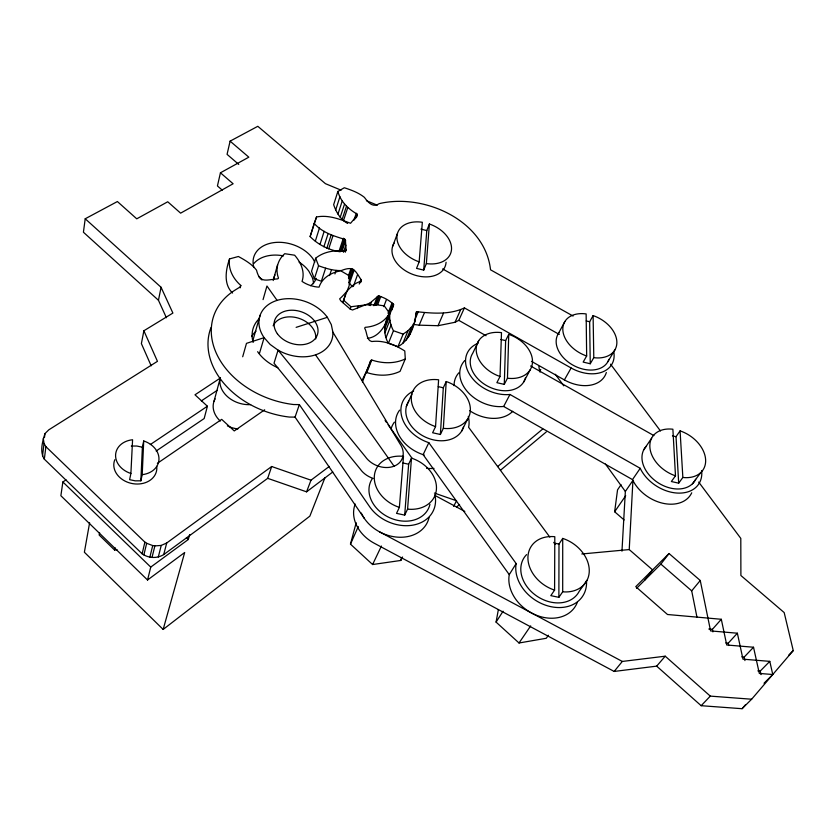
<?xml version="1.0" encoding="UTF-8"?>
<svg xmlns="http://www.w3.org/2000/svg" width="835" height="835" viewBox="0 0 835 835"><rect width="100%" height="100%" fill="white"/><g stroke="black" fill="none" stroke-linecap="round" stroke-linejoin="round"><path stroke-width="1.25" d="M562.696 591.806L562.717 538.408A32.701 25.28 33.1 0 1 589.27 570.67A32.701 25.28 33.1 0 1 562.696 591.806L558.876 597.328L550.808 595.647L554.586 590.115L554.805 536.707A32.701 25.28 33.1 0 0 527.918 557.717A32.701 25.28 33.1 0 0 554.586 590.115M558.876 597.328L558.991 544.086L562.717 538.408M342.83 302.124L349.176 285.674L349.27 275.748L340.659 270.759C331.297 272.638 322.164 277.617 319.043 287.146C313.417 286.948 306.654 284.662 302.051 281.405C305.224 271.876 300.934 262.399 294.63 255.207L284.725 253.694C277.658 259.862 275.101 269.444 278.514 278.159L277.752 278.848C266.135 279.777 259.842 283.712 256.512 270.154C251.867 264.048 245.02 260.123 238.403 256.502L229.531 258.913C227.986 269.308 233.236 278.806 240.814 285.455L239.864 287.125L235.178 290.027A81.6 60.475 18.7 0 0 217.705 356.117A81.6 60.475 18.7 0 0 293.649 404.537L299.358 404.599L369.602 506.668A37.199 29.235 25.2 0 0 413.095 525.1A37.199 29.235 25.2 0 0 434.92 494.758M507.461 378.213L508.755 334.355A29.611 21.178 26.2 0 1 532.5 361.952A29.611 21.178 26.2 0 1 507.461 378.213L504.277 384.382L496.877 382.68L500.029 376.491L501.491 332.643A29.611 21.178 26.2 0 0 476.2 348.8A29.611 21.178 26.2 0 0 500.029 376.491M504.277 384.382L505.634 340.617L508.755 334.355M142.211 474.656L143.714 440.964A21.877 17.389 11.9 0 1 158.963 459.48A21.877 17.389 11.9 0 1 142.211 474.656L140.864 480.814L135.218 480.845L129.613 479.666L130.897 473.487L132.577 439.753A21.877 17.389 11.9 0 0 115.595 454.877A21.877 17.389 11.9 0 0 130.897 473.487M140.864 480.814L142.378 447.216L143.714 440.964M613.777 351.848A33.223 23.14 28.3 0 1 602.244 372.076A33.223 23.14 28.3 0 1 571.13 367.995L464.427 307.896C449.7 314.858 432.77 313.428 416.999 311.726L416.07 312.207C414.974 325.17 410.267 339.981 397.971 346.661L388.4 343.321L393.452 330.743C389.058 322.519 387.753 312.415 393.629 304.608C389.872 300.6 383.735 297.208 378.349 295.966L370.072 302.98L352.485 310.004L350.126 308.981L340.68 300.746L339.668 298.846C346.776 292.688 351.305 283.545 361.305 281.259L361.43 280.33C354.948 270.102 353.706 265.697 341.296 270.55C333.468 270.843 325.838 268.39 318.563 265.77L315.693 258.192C324.053 251.471 334.929 249.884 345.252 251.356L346.118 249.822L345.366 239.561C334.365 236.19 322.3 232.714 314.179 223.394L316.538 216.975C328.489 214.658 339.96 219.281 350.564 223.279L356.91 215.743L357.077 214.052C348.247 209.042 340.596 201.559 337.862 191.465L344.323 187.75C351.378 190.046 358.549 192.666 364.394 197.352C368.016 202.216 372.734 208.165 379.205 203.646C424.044 192.937 484.978 220.409 490.542 269.809L573.081 316.048M388.4 343.321C382.733 333.53 383.933 322.007 389.955 312.614M644.495 580.419L652.594 569.898L629.235 549.576L632.93 480.417L625.352 491.46L621.96 551.183M443.343 428.334L446.214 381.532A30.791 22.942 25 0 1 470.335 410.684A30.791 22.942 25 0 1 443.343 428.334L440.379 434.482L432.624 432.76L435.546 426.591L438.605 379.789A30.791 22.942 25 0 0 411.331 397.335A30.791 22.942 25 0 0 435.546 426.591M440.379 434.482L443.302 387.784L446.214 381.532M407.584 509.141L411.488 458.123A32.252 25.175 25.2 0 1 436.413 489.414A32.252 25.175 25.2 0 1 407.584 509.141L404.693 515.111L396.531 513.368L399.38 507.388L403.493 456.359A32.252 25.175 25.2 0 0 374.351 475.971A32.252 25.175 25.2 0 0 399.38 507.388M426.361 263.589L429.388 223.999A28.432 19.518 22.4 0 1 451.505 249.54A28.432 19.518 22.4 0 1 426.361 263.589L423.71 270.102L416.55 268.379L419.16 261.846L422.343 222.267A28.432 19.518 22.4 0 0 396.959 236.221A28.432 19.518 22.4 0 0 419.16 261.846M404.693 515.111L408.639 464.229L411.488 458.123M423.71 270.102L426.789 230.564L429.388 223.999M388.536 318.229L388.651 317.279M341.098 190.171L325.431 183.669L257.806 126.304L230.105 141.146L248.82 157.178L220.44 172.793L233.111 183.763L180.621 213.155L167.731 201.778L136.752 218.822L117.391 201.538L85.212 218.78L161.071 287.292L172.887 313.073L143.881 330.764L157.45 361.336L48.816 429.816L44.954 433.615C42.533 441.611 39.464 451.578 44.328 459.166L142.127 553.793C148.411 558.302 157.147 558.751 163.712 554.586L267.68 478.33L271.678 466.514L310.996 480.188L329.293 466.421M44.495 437.394L44.954 433.615M42.512 456.014L44.046 443.489L43.274 438.417M44.328 459.166L45.894 446.662L44.046 443.489M624.1 519.944L614.644 511.761L617.545 489.853L621.031 484.707M85.212 218.78L83.416 232.224L158.452 300.266L166.405 317.738M66.08 479.854L62.865 481.972L60.871 495.729L147.544 580.001L184.681 552.509L163.159 629.444L84.377 552.238L89.606 522.804M548.418 635.237L546.257 638.274L519.026 642.992L496.073 622.106L498.37 609.581M99.595 532.657L99.146 535.005L114.593 550.035L117.077 549.712M143.881 330.764L141.386 343.602L151.177 365.813M158.452 300.266L161.071 287.292M273.191 280.55L277.502 264.977M114.593 550.035L115.084 547.718M220.44 172.793L217.434 185.954L222.256 190.15M230.105 141.146L227.068 154.36L238.768 164.422M142.127 553.793L144.893 542.134L45.894 446.662M143.881 554.941L146.668 543.293L144.893 542.134M356.18 522.72L350.47 544.138L372.598 564.533L400.81 560.452L401.416 557.916M149.872 557.196L152.721 545.568L146.668 543.293M152.001 557.498L154.882 545.892L161.238 545.432L166.718 542.98L271.678 466.514M147.544 580.001L150.749 567.101L188.313 539.493L189.691 534.577M229.531 258.913C225.784 269.611 223.279 284.286 232.568 293.022M158.295 557.039L161.238 545.432M163.712 554.586L166.718 542.98M220.482 377.952L194.993 394.798L207.404 406.227L204.168 418.533L156.176 451.004M240.177 287.856L240.814 285.455M214.052 401.186L220.398 377.545A25.624 19.529 17 0 0 250.646 404.62M242.693 356.764L246.482 343.352L264.121 337.674A37.909 27.879 18.8 0 1 276.698 300.506A37.909 27.879 18.8 0 1 327.351 317.31L331.297 324.606L332.883 332.142L399.798 443.562A21.272 16.429 23.6 0 1 393.932 466.233A21.272 16.429 23.6 0 1 365.386 456.735L278.076 350.147L270.196 344.49L264.121 337.674L259.435 353.487M365.031 375.124L362.421 382.023M263.056 299.619L266.95 286.008L277.095 300.391M252.713 341.056L260.113 315.275M342.903 302.635L345.283 295.11M344.552 238.716L340.169 251.773C328.781 250.093 318.219 244.843 310.119 236.597L314.179 223.394M316.538 216.975L310.119 236.597M315.338 241.148L319.471 227.976M315.693 258.192L311.538 271.271L314.367 278.817L321.36 281.218L325.629 268.202M319.982 244.457L324.157 231.316M337.862 191.465L333.656 204.679C336.15 212.194 340.482 219.605 347.673 223.467M335.691 209.94L339.928 196.747M323.886 246.753L328.103 233.633M314.367 278.817L318.563 265.77M326.85 248.162L331.098 235.052M337.977 214.094L342.246 200.922M328.698 248.861L332.967 235.752M340.231 217.246L344.531 204.095M342.162 219.396L346.483 206.255M343.488 220.617L347.819 207.477M409.463 335.075L409.922 333.687M415.152 321.131L408.325 337.246M329.554 275.571L331.526 269.663M339.01 251.262L343.373 238.205M341.379 251.418L345.366 239.561M342.006 251.178L345.596 240.501M334.939 273.932L336.129 270.394M353.863 220.377L356.274 213.238M343.456 252.254L345.857 245.156M355.459 218.812L357.077 214.052M356.503 217.351L357.307 214.971M345.314 252.191L346.118 249.822M364.352 518.431L295.047 417.114L299.358 404.599M348.393 275.832L350.857 268.776M348.445 278.097L349.27 275.748M348.811 278.212L352.099 268.807M349.583 279.902L353.288 269.329M352.255 286.749L349.573 283.107L354.113 270.185M353.341 286.488L357.505 274.767M350.105 309.065L350.94 306.737L366.555 304.806L376.846 304.817L384.257 305.861L389.527 313.177C386.563 323.938 379.852 336.975 367.41 338.373M359.227 284.046L360.908 279.37M360.584 282.668L361.43 280.33M357.255 308.574L358.1 306.247M369.206 305.297L370.072 302.98M370.166 305.62L371.46 302.145M392.533 246.628L397.46 233.487M373.892 305.714L377.399 296.435M374.842 305.234L378.349 295.966M376.074 305.266L379.591 295.987M267.68 478.33L306.57 491.836L310.996 480.188M377.702 304.629L380.791 296.508M383.745 306.633L386.417 299.702M273.692 278.149L274.934 274.976M387.993 313.261L392.053 302.886M366.273 371.888L370.74 360.511L371.752 360.021C382.691 363.642 394.673 363.945 405.299 358.935L404.787 350.982C394.986 344.74 383.693 340.043 371.815 341.525C366.283 340.367 367.191 332.069 364.676 328.207L365.125 327.341C374.967 326.6 384.664 322.247 389.527 313.177M389.026 314.002L393.097 303.627M324.972 477.63L309.858 516.134L163.159 629.444M384.674 326.715L389.642 314.064M365.375 373.923L366.836 372.535L371.752 360.021M390.008 313.824L393.629 304.608M391.709 310.161L393.525 305.558M384.538 329.23L389.517 316.58M384.914 332.841L389.903 320.212M386.094 337.559L391.114 324.951M397.971 346.661L403.128 334.125L408.075 330.681L413.544 324.7M402.887 343.216L408.075 330.681M415.579 315.16L416.999 311.726M406.217 340.022L411.425 327.487M414.431 320.901L418.231 311.758M413.001 324.335L419.191 325.159L424.472 312.603M405.299 358.935L400.059 371.366C389.559 376.366 377.67 376.115 366.836 372.535M419.191 325.159L438.031 325.702L443.489 313.208M406.353 406.541L411.843 394.068M350.47 544.138L358.309 526.52M438.031 325.702L455.012 322.279L460.617 309.816M455.012 322.279L458.791 320.348L464.427 307.896M413.649 390.947A35.529 26.668 25 0 0 401.917 417.281A35.529 26.668 25 0 0 428.825 442.686L423.136 454.658L509.256 574.637A37.283 29.215 33.4 0 0 536.007 615.082A37.283 29.215 33.4 0 0 577.35 602.244M478.737 340.659L472.777 353.174A29.298 21.125 26.3 0 0 489.467 387.075A29.298 21.125 26.3 0 0 525.445 377.911M372.598 564.533L381.418 546.038M362.004 380.489L368.913 366.252L370.74 360.511M461.567 431.215L467.673 419.003M400.81 560.452L402.553 556.997M464.782 360.532A33.828 24.58 26.3 0 0 467.068 391.239A33.828 24.58 26.3 0 0 503.662 406.457L509.966 394.475A34.183 24.643 26.3 0 1 469.781 374.717A34.183 24.643 26.3 0 1 478.142 343.216M453.593 506.375L456.547 500.791L434.398 493.057M523.702 381.981L530.225 369.728M558.218 333.843L564.878 321.506M539.567 371.658L540.756 369.467M590.251 363.757L589.656 321.757L593.111 315.599A28.766 19.873 28.2 0 1 616.867 342.183A28.766 19.873 28.2 0 1 593.789 357.672L590.251 363.757L583.154 362.087L586.661 355.992L586.139 313.918A28.766 19.873 28.2 0 0 562.811 329.314A28.766 19.873 28.2 0 0 586.661 355.992M531.446 361.346L564.376 379.915L571.13 367.995M607.859 361.722L615.04 349.646M509.256 574.637L516.155 563.573L428.825 442.686M496.073 622.106L503.056 611.22M643.733 449.867L651.582 438.26M519.026 642.992L530.695 625.885M503.662 406.457L632.492 479.603L640.215 468.31A34.893 24.883 33 0 0 677.999 493.099A34.893 24.883 33 0 0 701.64 470.575M614.644 511.761L625.707 495.708M678.688 483.173L676.026 436.684L680.076 430.87A30.227 21.386 32.9 0 1 705.617 459.615A30.227 21.386 32.9 0 1 682.853 477.474L678.688 483.173L671.361 481.534L675.484 475.825L672.885 429.221A30.227 21.386 32.9 0 0 649.86 446.965A30.227 21.386 32.9 0 0 675.484 475.825M587.057 580.231L579.26 591.232A32.325 25.154 33.3 0 1 536.414 595.814A32.325 25.154 33.3 0 1 526.593 554.607M692.434 483.809L700.857 472.485M636.573 588.331L660.861 564.095L669.033 553.522L700.252 580.502L710.575 630.905L737.368 633.212L742.973 659.17L769.786 661.362L772.772 674.513L764.025 683.249M355.209 504.048A36.375 28.964 25.2 0 0 374.32 543.282L614.163 671.444L622.315 661.445L665.224 656.195L710.303 696.119L751.636 699.219L793.25 650.59L784.18 612.577L740.895 575.503L740.802 538.398L698.686 482.066M696.922 616.992L691.693 590.856L700.252 580.502M614.163 671.444L656.675 666.142L701.16 705.7L742.085 708.696L745.457 704.761M656.675 666.142L665.224 656.195M712.913 631.886L712.391 629.34L721.315 619.278L667.509 614.508L635.759 586.671L669.033 553.522M725.834 642.96L728.245 643.159L737.368 633.212M741.783 656.874L744.194 657.072L753.525 647.24L759.328 673.438L772.772 674.513M701.16 705.7L710.303 696.119M757.836 670.87L760.247 671.058L769.786 661.362M788.835 655.005L793.25 650.59M742.085 708.696L751.636 699.219M456.609 506.97L459.594 504.465M500.426 470.303L546.236 431.977M497.639 466.556L542.75 428.992M306.57 491.836L332.768 471.994M264.664 409.808L234.249 430.933L221.682 419.368L157.356 463.331M150.331 444.533L207.404 406.227M201.36 400.883L217.152 390.363M296.122 327.362L327.351 317.31M581.818 553.981L629.235 549.576M131.304 446.026L136.867 446.036L142.378 447.216M295.047 417.114L289.39 417.062A80.724 60.266 18.6 0 1 210.963 327.644M753.525 647.24L726.721 644.985L721.315 619.278M708.79 629.026L712.391 629.34M152.721 545.568L154.882 545.892M554.492 543.136L558.991 544.086M402.961 462.987L408.639 464.229M672.446 435.87L676.026 436.684M438.26 386.636L443.302 387.784M500.812 339.48L505.634 340.617M586.191 320.932L589.656 321.757M420.944 229.134L426.789 230.564M393.452 330.743L403.128 334.125M366.398 200.671L377.243 205.17M379.643 531.905L622.315 661.445M434.952 495.447L464.813 511.438M442.644 268.933L559.283 334.438M458.791 320.348L486.043 335.722M530.59 365.991L653.889 435.599M509.966 394.475L640.215 468.31M660.861 564.095L691.693 590.856M343.717 300.297L350.94 306.737M186.445 537.709L188.313 539.493M62.865 481.972L150.749 567.101M348.759 282.251L349.573 283.107M610.562 364.185L660.475 430.954M549.837 537.124L468.612 427.28A35.529 26.668 25 0 0 468.278 416.435M553.709 542.364L555.254 544.451M555.317 374.268L563.771 385.833M605.459 464.051L625.352 491.46M385.092 420.464L386.584 422.573M388.087 424.671L412.104 458.342M315.515 354.854L394.047 466.18M314.805 262.159L312.822 258.516A33.056 23.537 18.1 0 0 273.118 242.724A33.056 23.537 18.1 0 0 253.882 267.503M760.247 671.058L761.029 674.628M744.194 657.072L744.956 660.6M728.245 643.159L728.736 645.497M680.076 430.87L682.853 477.474M593.111 315.599L593.789 357.672M237.891 428.939A25.071 19.372 16.8 0 1 227.36 425.871M220.294 421.08A25.071 19.372 16.8 0 1 215.117 398.88M332.883 332.142A37.909 27.879 18.8 0 1 315.317 354.917A37.909 27.879 18.8 0 1 278.076 350.147L274.016 363.204L360.198 469.019A21.032 16.356 23.6 0 0 373.141 478.403M273.128 325.817A22.42 16.543 18.8 0 1 298.45 318.166A22.42 16.543 18.8 0 1 315.714 338.958M156.73 466.347A21.679 17.316 11.7 0 1 133.068 483.705A21.679 17.316 11.7 0 1 114.812 459.709M463.55 426.852A30.457 22.858 25 0 1 425.265 437.06A30.457 22.858 25 0 1 408.806 401.103M446.078 262.263A28.139 19.487 22.3 0 1 413.043 274.506A28.139 19.487 22.3 0 1 394.099 243.131M429.952 504.33A31.887 25.06 25.2 0 1 389.778 517.773A31.887 25.06 25.2 0 1 372.327 478.601M608.913 359.353A28.474 19.831 28.3 0 1 573.207 365.281A28.474 19.831 28.3 0 1 559.429 332.163M695.691 479.269A29.903 21.334 33 0 1 657.521 482.39A29.903 21.334 33 0 1 646.311 446.245M424.232 455.002A35.143 26.574 25 0 1 399.61 410.142M434.002 468.383A34.767 26.48 25.1 0 1 426.56 468.31M391.26 428.292A34.767 26.48 25.1 0 1 394.391 422.134M512.753 411.3A33.483 24.507 26.3 0 1 469.698 410.684M454.063 385.645A33.483 24.507 26.3 0 1 458.906 372.765M540.151 372.013A32.555 23.036 28.4 0 1 538.899 366.45M429.044 517.575A36.782 29.1 25.2 0 1 397.804 537.176A36.782 29.1 25.2 0 1 361.315 513.076M277.857 367.744A40.539 30.039 18.7 0 1 257.618 351.681M253.162 342.444A40.539 30.039 18.7 0 1 258.871 318.991M251.627 336.515A40.101 29.935 18.6 0 1 255.98 331.192M606.335 372.525A32.878 23.088 28.3 0 1 564.376 379.915M691.735 492.796A34.527 24.81 33.2 0 1 662.969 503.286A34.527 24.81 33.2 0 1 632.492 479.603M586.483 580.649A37.711 29.35 33.3 0 1 549.639 606.387A37.711 29.35 33.3 0 1 516.155 563.573M253.84 263.495A32.722 23.474 18.1 0 1 283.545 255.896M299.045 262.086A32.722 23.474 18.1 0 1 308.835 271.145L312.196 277.335A32.722 23.474 18.1 0 1 313.511 283.691M316.298 278.379A33.056 23.537 18.1 0 1 310.662 285.727M261.96 279.976A33.056 23.537 18.1 0 1 258.86 276.667M277.356 333.697A22.535 16.575 18.8 0 0 315.432 338.373A22.535 16.575 18.8 0 0 295.35 310.422A22.535 16.575 18.8 0 0 277.356 333.697"/></g></svg>
